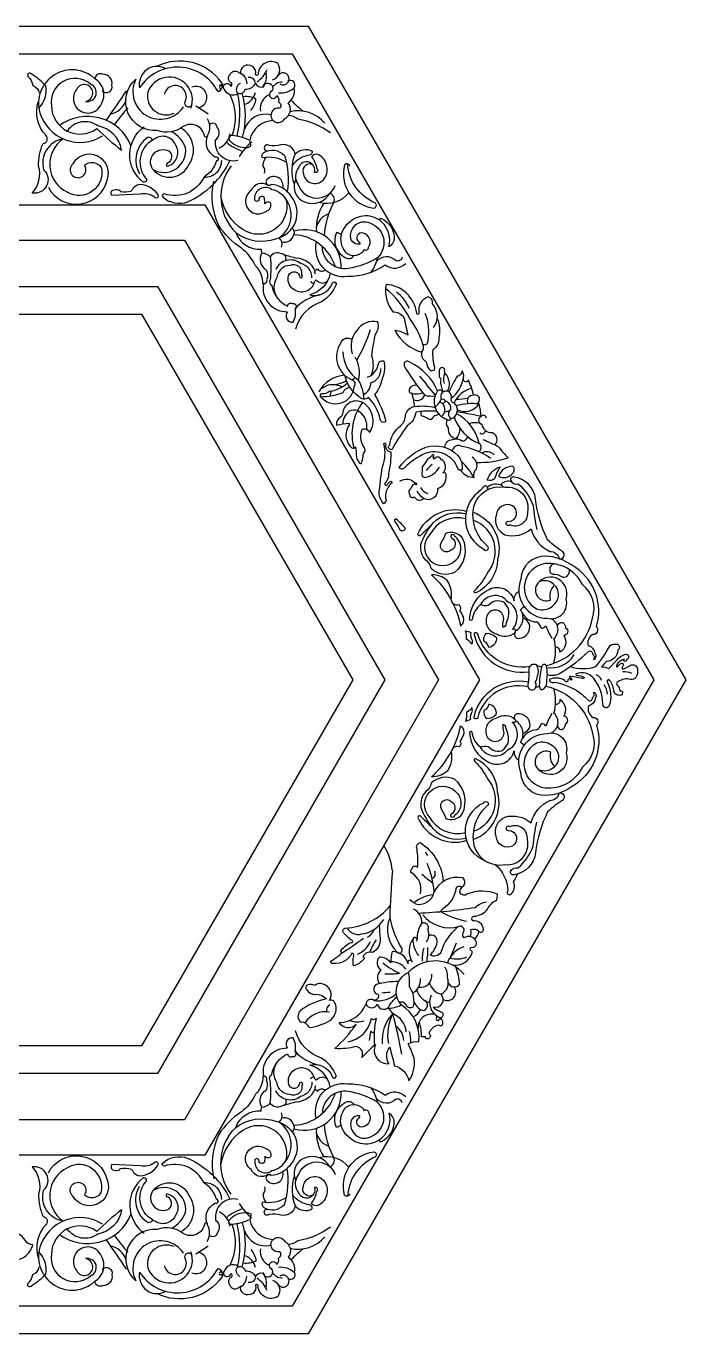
# Model space of a CAD drawing. Header units: metres. Extents: x 387 to 1971, y 544 to 1916.
# Drawn here: x 1280 to 1971, y 544 to 1916 of the extents above; entities that cross this region are included whole.
import ezdxf

# ---------------------------------------------------------------- set-up
doc = ezdxf.new("R2010")
doc.units = ezdxf.units.M
for name, color, linetype in [('3', 3, 'Continuous'), ('4', 4, 'Continuous'), ('7', 7, 'Continuous')]:
    doc.layers.add(name, color=color, linetype=linetype)

# ---------------------------------------------------------------- blocks, each defined once
blk = doc.blocks.new('窗-071')
at = {"layer": '3'}
for points in [[(287.3, 1017.23), (574.6, 519.62), (287.3, 22), (-287.3, 22), (-574.6, 519.62), (-287.3, 1017.23)], [(218.02, 897.23), (436.03, 519.62), (218.02, 142), (-218.02, 142), (-436.03, 519.62), (-218.02, 897.23)]]:
    blk.add_lwpolyline(points, close=True, dxfattribs=at)
for points in [[(228.55, 987.19, 0.44), (231.54, 994.09, 0.37), (179.82, 1007.2)], [(271.82, 996.61, 0.5), (275.91, 1009.68, 0.54), (260.37, 1001.78, -0.94), (258.32, 1000.56, 1.26), (246.32, 1000.95)], [(91.87, 991.84, 0.05), (80.27, 1001.36, 0.9), (77.58, 999.21, -0.19), (81.34, 991.95, -0.3), (86.51, 986.07, -0.18)], [(136.56, 987.84, 0.81), (144.12, 992.29, 0.5), (136.87, 1000.98, 0.54), (130.75, 997.38)], [(245.98, 993.7, 0.5), (244.34, 985.4, -0.47), (233.57, 988.94, -1.33), (238.55, 991.3, 0.52), (239.1, 994.16, -0.53), (238.01, 1000.69, -0.54), (244.82, 1002.46, -0.35), (251.29, 993.43)], [(243.72, 986.25, 0.52), (250.01, 989.22, 0.31), (258.17, 993.69, 0.5), (252.56, 998.38, 0.31)], [(219.86, 965.94, -0.28), (220.06, 952.5, -1.03), (217.82, 951.68, 0.54), (200.69, 959.42, -0.27), (180.28, 956.35, -0.73), (163.28, 997.01)], [(229.47, 990.41, 3.99), (229.36, 991.75, 0.23), (232.54, 993.29, 0.23)], [(258.17, 993.69, 0.36), (264.22, 991.06, -1.23), (271.06, 987.64, 1.62), (275.27, 984.22, -0.24), (276.58, 978.97, -0.46), (277.64, 973.97, 2.01), (281.32, 965.56, 0.47), (284.22, 978.18, 0.28), (289.06, 990.3, 0.28)], [(276.52, 986.22, 0.22), (289.06, 990.3, 0.76), (283.93, 995.77, 0.76)], [(105.58, 949.64, 0.45), (90.01, 925.13, -0.75), (80.82, 906.6, 0.27), (85.98, 928.07, -0.11), (89.58, 945.97, 0.65), (91.69, 952.51, -0.26), (85.68, 979.16)], [(254.61, 972.26, 0.15), (258.63, 981.38, 0.15), (248.77, 983.16)], [(317.81, 954.38, 0.12), (291.99, 965.2, 0.2), (284.34, 968.16, 0.2)], [(151.82, 940.74, 0.32), (133.08, 959.89, 0.43), (108.78, 955.88, 0.43)], [(176.78, 925.34, -0.8), (189.72, 939.91, -0.49), (188.89, 930.68, 0.57), (187.87, 927.81, 0.5), (195.26, 944.01, 0.5), (178.42, 949.75, 0.48), (170.62, 918.99, -0.91), (169.18, 915.3, -0.51), (169.96, 959.29)], [(176.78, 925.34, 0.55), (205.26, 928.96, 0.44), (199.09, 958.24, 0.44)], [(244.31, 932.45, -0.54), (226.59, 948.84, 0.44), (227.9, 959, 0.65), (221.73, 960.88)], [(176.56, 948.77, 0.31), (173.02, 950.99, 0.4), (166.24, 921.75)], [(220.06, 952.5, 0.4), (226.26, 935.4, -1.08), (227.24, 932.12, -0.18), (217.4, 919.34, -0.38), (185.89, 905.9, 0.71), (184.59, 903.49, 0.28), (204.38, 899.69, 0.18), (237.99, 932.27, 0.18)], [(93.76, 911.18, 0.7), (140.61, 917.51, 0.91), (113.27, 929.83, 2.27), (122.44, 928.66, -0.45), (135.77, 927, -0.66), (108.93, 907.18)], [(282.66, 931.01, 0.18), (263.7, 934.61, -0.36), (264.8, 938.77, -0.37), (281.24, 936.36, -0.12), (283.35, 907.78)], [(289.79, 937.46, 0.44), (278.5, 944.79, -0.12), (269.2, 944.34, 1.5), (267.8, 940.14)], [(289.13, 913.77, -0.18), (289.79, 937.46, -0.35), (303.39, 939.87, -0.4), (301.19, 936.8, 0.19), (287.6, 928.7, 0.19)], [(303.62, 929.14, 0.67), (296.19, 923.04, 0.67), (312.25, 917.13, 0.47), (308.45, 936.97, 0.36), (302.74, 935.49, -0.12), (306.97, 925.99, -0.92), (305.07, 923.04, 0.94), (292.59, 927.26, 0.34), (292.17, 913.33, 0.7), (321.55, 912.48)], [(238.84, 928.16, 0.37), (242.51, 875.14, 0.25), (274.42, 870.34, 0.56), (286.85, 903.62, 0.23), (270.75, 913.5, -0.29), (267.93, 912.65, 0.48), (254.94, 908.7, 1.03), (266.52, 892.06, 0.51), (269.9, 899.11, 0.35), (265.67, 897.98, 0.03), (265.39, 902.78, 0.84), (260.87, 900.8, -0.91), (257.76, 902.21, -0.64), (271.32, 909.55, -0.23), (282.61, 901.09, -0.68), (248.16, 877.68, -0.21), (230.85, 903.81)], [(265.46, 922.35, 0.25), (264.36, 927.82, -0.19), (266.75, 935.24)], [(333, 928.07, 0.68), (328.95, 928.95, 0.2), (332.33, 906.78, 0.22), (352.3, 894.65, 0.66), (353.52, 898.57, -0.28), (331.28, 929.89)], [(242.51, 875.14, 0.33), (262.76, 861.97, 0.11), (263.23, 859.14, 0.41), (266.77, 845.47, -0.25), (267.01, 837.93, -0.58), (264.17, 834.39, 0.21), (258.16, 848.84, 0.13), (247.09, 862.72, -0.1), (229.01, 880.84, -0.16), (225.1, 916.11)], [(356.53, 885.18, -0.62), (358.36, 886.32, -0.3), (368.51, 869.98, -0.19), (364.16, 863.77, 0.27), (358.89, 883.23, 0.42), (332.24, 882.56, 0.38), (327.76, 862.64, 0.51), (342.41, 859.19, 0.32), (344.25, 861.63, 0.57), (348.11, 863.46, 0.49), (343.84, 874.84, 0.84), (340.38, 867.72, -0.23), (341.19, 865.89, -0.34), (334.31, 869.47, -0.7), (350.68, 882.14, -0.53), (355.17, 855.18, -0.1), (331.86, 846.6, -0.46), (311.4, 864.05)], [(326.2, 873.46, 0.11), (322.55, 875.25, 0.4), (329.59, 855.27, 0.43), (336.33, 856.92)], [(306.48, 867.81, 0.53), (331.45, 840.47, 0.15), (361.31, 849.46, 0.38), (377.65, 850.74)], [(263.23, 859.14, -0.18), (269.99, 855.85, -0.07), (269.75, 837.22, 0.38), (271.22, 833.06, 0.24), (283.73, 816.64, -0.56), (287.41, 818.84, -0.78), (289.71, 814.68)], [(282.06, 852.81, 0.56), (278.83, 858.3, 0.42), (269.99, 855.85)], [(303.12, 839.18, 0.35), (294.04, 850.7, 0.48), (274.41, 846.04)], [(374.81, 855.65, -0.42), (369.9, 852.72, 0.45), (354.42, 852.3, 0.45)], [(302.14, 836.49, 0.52), (304.84, 835.26, -0.53), (288.4, 830.12, -0.32), (284.47, 841.14, -0.82), (293.55, 839.43, 0.96), (295.02, 841.63, 0.61), (285.7, 848.99, 0.39), (275.39, 839.92, 0.31), (275.52, 823.36)], [(317.62, 842.89, -0.29), (301.3, 825.68, 0.37), (319.13, 834.43, -1.2), (322.26, 833.8, -0.15), (310.68, 820.06, 0.25), (290.04, 798.5, 0.25)], [(305.82, 842.12, -0.52), (307.53, 846.29, 0.44), (313.71, 845.56, 0.44)], [(304.84, 835.26, -0.12), (306.31, 837.71, 0.46), (315.4, 836.7, 0.46)], [(399.63, 799.68, 0.37), (398.75, 818.44, 0.45), (395.12, 824.04, 0.36), (388.02, 811.39, -1.26), (386.3, 811.2, 0.36), (361.93, 834.01, 0.21), (367.3, 812.16, -0.25), (376.13, 807.75, -0.01), (379.2, 793.57, 0.13), (369, 797.29, 0.2), (390.33, 780.07, 0.2)], [(402.6, 806.88, -0.16), (403.74, 791.17, -0.28), (399.04, 782.09, 0.09), (400.51, 767.43, -0.48), (397.5, 765.22, -0.14), (393.96, 772.37, -0.3), (390.33, 780.07, 0.27), (391.24, 786.42, 0.09), (380.8, 806.81, 0.1), (361.56, 830.85)], [(391.24, 786.42, 0.65), (395.32, 789.59, 0.14), (393.05, 810.89, 0.14)], [(350.03, 761.73, 0.2), (350.54, 777.5, -0.01), (353.49, 794.52, 0.24), (355.46, 804.34, 0.3), (338.74, 797.47, 0.27), (335.14, 778.81, 0.27)], [(334.8, 790.09, 0.46), (325.96, 787.65, 0.47), (334.81, 758.19, -0.54), (336.45, 752.95, -0.7), (309.91, 744.77, -0.48), (311.25, 747.27, 0.22), (316.68, 749.07, 0.17), (331.28, 755.78)], [(346.94, 760.15, 0.25), (355.79, 769.97, -0.51), (360.05, 773.25, -0.16), (359.04, 759.78, -0.13), (352.83, 746.48, -0.07), (361.71, 725.22, -0.69), (357.32, 726.9, 0.14), (348.04, 744.06, -0.39), (340.21, 744.81, -0.18), (329.21, 761.82)], [(402.86, 749.44, 0.18), (380.9, 772.09, 0.45), (376.29, 771.62, 0.23), (378.83, 765.42, 0.04), (392.67, 745.88, 0.08), (400.8, 745.4, 0.08)], [(344.09, 746.5, 0.28), (349.84, 755.77, 0.35), (357.78, 767.22, 0.35)], [(407.42, 748.8, -0.1), (405.4, 757.79, 0.47), (404.44, 760.02, -0.11), (404.92, 767.48, -0.57), (408.26, 766.85, 0.34), (409.85, 762.08, -0.27), (410.62, 749.1)], [(418.57, 761.39, 0.04), (411.93, 748.51, 0.04)], [(309.91, 744.77, 0.09), (327.88, 748.09, -0.27), (333.2, 752.33)], [(326.88, 752.45, 0.19), (314.38, 753.51, -0.27), (310.37, 751.5)], [(386.59, 753.72, 0.36), (380.58, 751.12, 0.61), (382.49, 747.46, 0.17), (390.99, 747.96, 0.17)], [(433.76, 739.19, 1.03), (431.41, 745.9, 0.56), (426.87, 739.12, 0.56)], [(346.63, 718.79, 0.3), (339.35, 733.85, 0.14), (332.66, 733.22, 0.24), (327.63, 723.09, 0.24)], [(402.16, 733.18, 0.06), (385.52, 732.46, -0.25), (378.67, 721.71, 0.01), (367.59, 704.78, -1.86), (364.98, 706.41, -0.21), (373.46, 721.71, 0.24), (377.37, 730.5, -0.28), (384.54, 737.02, -0.09), (400.81, 736.14)], [(390.39, 733.05, 0.78), (391.72, 729.2), (396.28, 726.92, 0.41), (400.19, 729.85, 0.14), (403.77, 730.97)], [(415.93, 728.54, 0.22), (436, 707.61, 0.21), (417.99, 731.23)], [(441.35, 727.57, 0.8), (437.42, 729, 0.75), (438, 722.93, 0.39), (446.34, 716.27, -0.5), (448.24, 706.39)], [(408.66, 704.46, -0.42), (414.81, 710.65, -0.29), (422.24, 709.62, 0.37), (426.8, 712.98, 0.37)], [(372.96, 677.72, -0.36), (385.13, 676.25, -1.03), (385.66, 674.78, 0.41), (383.12, 674.65, -0.11), (379.91, 669.84, 0.08), (380.85, 666.1, 0.55), (384.32, 665.3, 0.53), (392.08, 663.97, 0.6), (403.18, 671.85, 0.35), (409.73, 682, 0.62), (407.06, 684.13, 0.52), (405.58, 694.95, 0.63), (400.24, 695.22, -0.33), (399.43, 696.82, 0.94), (398.5, 698.55, -0.22), (395.16, 695.48, -0.05), (390.61, 689.07, -0.02), (390.34, 682.66, 0.41), (393.02, 680.66, 0.24), (404.25, 688.81)], [(445, 695.62, 0.11), (421.99, 705.28, 0.52), (414.42, 701.73)], [(420.99, 686.29, 0.25), (431.99, 680.63, -0.29), (433.66, 687.29, 0.39), (430.33, 696.61, 0.39)], [(435.05, 668.72, 0.54), (439.46, 623.66, 1.07), (442.83, 625.73, -0.28), (431.68, 657.59, -0.39), (456.31, 672.86, -0.52), (474.2, 652.93, -0.58), (460.2, 642.83, -1.77), (459.42, 645.67, 0.74), (462.28, 658.1, 0.54), (449.48, 650.61, 0.38), (456.39, 635.09, 0.25), (477.12, 639.69, 0.23), (492.09, 621.86, -0.34), (499.53, 616.01, 0.81), (502.2, 621.59, -0.05), (490.28, 630.91, -0.09), (480.68, 663.54, 0.34), (463.57, 680.89, 0.55), (460.72, 678.3, 0.35), (466.94, 675.45, -0.12), (478.8, 658.31, 0.04), (481.72, 639.26, 0.04)], [(397.89, 642.66, 0.01), (389.59, 634.7, -0.72), (387.23, 635.49, -0.38), (425.65, 653.83)], [(424.93, 647.63, 0.35), (396.69, 635.22, 0.98), (416.92, 614.49, 0.48), (416.39, 633.91, 1.8), (414.29, 632.34, -0.6), (413.77, 622.89, -0.84), (405.62, 628.66, 0.12), (409.3, 636.27, -0.34), (422.44, 632.6, -0.35), (416.39, 605.04, -0.31), (397.74, 608.19, 0.24), (393.53, 614.75, -0.23), (389.59, 627.35, -0.09), (399.31, 644.41, -0.27), (425.25, 651.73)], [(431.02, 653.06, -0.39), (450.56, 615.28, -0.28), (433.21, 588.77, -0.9), (432.42, 590.87, 0.09), (442.67, 605.04, 0.52), (431.19, 646.68, 0.52)], [(490, 523.91, 0.25), (501.83, 526.11, 0.05), (522.46, 542.08, -0.78), (525.77, 540.19, -0.4), (526.71, 535.78, 0.52), (528.13, 540.51, 0.33), (522.77, 546.66, -0.34), (526.24, 555.96, 0.75), (529.08, 561.95, 0.35), (509.24, 611.07, 0.14), (488.82, 618.05, 0.41), (468.94, 599.8, 0.53), (489.9, 568.67, 0.58), (504.95, 584.23, 0.83), (482.38, 596.58, 0.77), (492.59, 583.16, -0.26), (495.27, 594.43)], [(413.65, 583.15, 0.2), (410.35, 598.74, 0.19), (398, 603.2, -0.16), (421.12, 562.52, 0.31), (423.49, 569.87, -0.02), (420.6, 575.12, 0.57), (419.28, 579.32, -0.46), (414.07, 582.35)], [(489.09, 531.17, 0.3), (525.9, 568.67, 0.31), (517.84, 595.5, 0.31), (488.29, 612.14, 0.71), (481.3, 576.18, 0.43), (498.5, 584.77, 0.61), (483.44, 597.74, 0.61)], [(496.25, 611.75, 0.51), (491.99, 607.38, 0.48), (494.4, 603.85, -0.15), (501.28, 601.81, 0.24), (505.56, 601.99, 0.23), (507.56, 607.18, 0.23)], [(436.98, 579.61, 0.19), (430.31, 567.55, -0.64), (428.31, 567.75, -0.28), (443.78, 591.61, -0.49), (463.63, 582.53, -0.3), (467.37, 589.96)], [(464.38, 557.45, 0.69), (467.98, 552.83, 0.46), (475.85, 563.93, 0.15), (470.73, 568.97)], [(498.41, 561.08, -0.71), (502.71, 565.09, -0.15), (504.56, 560.92, -0.76), (503.17, 554.91, -0.43), (499.93, 541.73, 0.52), (496.5, 545.68, 0.52)], [(475.99, 530.28, -0.38), (434.7, 556.01, 1.25), (432.09, 554.85, 0.38), (475.34, 526.22, 0.41)], [(508.04, 530.29, 0.16), (528.55, 530.38, 0.06), (539.81, 547.14, -0.16), (545.72, 548.09, -0.56), (546.1, 543.33, -0.38), (536.95, 534.38, -0.02), (532.94, 530.19, -0.07), (538.85, 528.85), (544.77, 534.76, -0.21), (552.59, 540.09, -0.82), (552.97, 535.71, -1.53), (550.98, 536.04, 0.23), (545.06, 531.19, 1.33), (546.12, 530.43, -0.32), (549.79, 533.01, -0.33), (550.22, 530.89, 0.39), (549.77, 528.31, 0.09), (555.99, 531.34, -0.52), (561.61, 528.46, -0.16), (560.39, 521.48, -0.29), (556.14, 520.12, 0.22), (546.27, 518.3, 0.46), (545.21, 515.72, -0.22), (547.64, 511.02, -0.53), (549.77, 509.35, -0.52), (546.88, 507.53, -0.42), (542.77, 511.52, 0.16), (538.98, 519.97, 0.45), (537.47, 518.15, -0.22), (538.83, 498.58, -0.81), (534.13, 500.86, 0.16), (526.99, 520.73, 0.33), (512.87, 524.52, 0.87), (513.63, 523.46, -0.13), (519.4, 521.64, -0.53), (517.27, 521.03, 0.03), (508.62, 522.39, 1.27), (508.01, 521.33, -0.77), (509.07, 519.51, 0.54), (506.19, 519.82, -1.19), (503.91, 519.21, 0.24), (491.46, 520.12, 0.49), (496.01, 517.84, -0.11), (515.63, 509.69)], [(474.56, 514.07, 0.41), (434.7, 489.78, -1.25), (432.09, 490.94, -0.41), (474.84, 518.06)], [(515.63, 509.69, -0.02), (522.46, 503.71, 0.78), (525.77, 505.59, 0.4), (526.71, 510.01, -0.52), (528.13, 505.28, -0.33), (522.77, 499.13, 0.34), (526.24, 489.83, -0.75), (529.08, 483.83, -0.35), (509.24, 434.72, -0.14), (488.82, 427.74, -0.41), (468.94, 445.99, -0.53), (489.9, 477.12, -0.58), (504.95, 461.55, -0.83), (482.38, 449.21, -0.77), (492.59, 462.63, 0.26), (495.27, 451.35)], [(488.77, 514.68, -0.3), (525.9, 477.12, -0.31), (517.84, 450.28, -0.31), (488.29, 433.64, -0.71), (481.3, 469.6, -0.43), (498.5, 461.02, -0.61), (483.44, 448.05)], [(498.41, 484.7, 0.71), (502.71, 480.7, 0.15), (504.56, 484.86, 0.76), (503.17, 490.87, 0.43), (499.93, 504.05, -0.52), (496.5, 500.1, -0.52)], [(464.38, 488.33, -0.69), (467.98, 492.95, -0.46), (475.85, 481.85, -0.15), (470.73, 476.82)], [(413.65, 462.63, -0.2), (410.35, 447.04, -0.19), (398, 442.58, 0.16), (421.12, 483.26, -0.31), (423.49, 475.91, 0.02), (420.6, 470.66, -0.57), (419.28, 466.46, 0.46), (414.07, 463.43)], [(436.98, 466.17, -0.19), (430.31, 478.24, 0.64), (428.31, 478.03, 0.28), (443.78, 454.18, 0.49), (463.63, 463.25, 0.3), (467.37, 455.83)], [(431.02, 392.73, 0.39), (450.56, 430.51, 0.28), (433.21, 457.02, 0.9), (432.42, 454.92, -0.09), (442.67, 440.74, -0.52), (431.19, 399.1, -0.52)], [(424.93, 398.15, -0.35), (396.69, 410.56, -0.98), (416.92, 431.29, -0.48), (416.39, 411.87, -1.8), (414.29, 413.45, 0.6), (413.77, 422.9, 0.84), (405.62, 417.12, -0.12), (409.3, 409.51, 0.34), (422.44, 413.18, 0.35), (416.39, 440.74, 0.31), (397.74, 437.59, -0.24), (393.53, 431.03, 0.23), (389.59, 418.43, 0.09), (399.31, 401.37, 0.27), (425.25, 394.05)], [(441.01, 375.74, -0.66), (439.46, 422.12, -1.07), (442.83, 420.05, 0.28), (431.68, 388.2, 0.39), (456.31, 372.92, 0.52), (474.2, 392.86, 0.58), (460.2, 402.96, 1.77), (459.42, 400.11, -0.74), (462.28, 387.68, -0.54), (449.48, 395.17, -0.38), (456.39, 410.7, -0.25), (477.12, 406.1, -0.23), (492.09, 423.93, 0.34), (499.53, 429.77, -0.81), (502.2, 424.19, 0.05), (490.28, 414.87, 0.09), (480.68, 382.24, -0.34), (463.57, 364.89, -0.55), (460.72, 367.48, -0.35), (466.94, 370.33, 0.12), (478.8, 387.47, -0.04), (481.72, 406.52, -0.04)], [(397.89, 403.12, -0.01), (389.59, 411.08, 0.72), (387.23, 410.3, 0.38), (425.65, 391.95)], [(389.23, 349.77, 0.33), (382.23, 366.41, -0.49), (382.64, 369.7, -0.78), (386.97, 370.52, 0.05), (386.55, 385.32, -0.47), (389.02, 390.45, -0.24), (407.25, 359.44)], [(448.72, 372.83, -0.21), (458.65, 352.26, 0.78), (460.37, 349.04, 0.39), (463.17, 359.34, 0.09), (466.41, 365.5)], [(428.85, 315.71, 0.15), (429.34, 321.21, -0.32), (435.52, 319.97, 0.72), (439.22, 321.21, 0.44), (430.79, 328.19, -0.57), (431.61, 331.89, 0.21), (442.51, 337.44, -0.17), (449.92, 344.84, 0.06), (450.33, 349.36, 0.2), (426.67, 349.56, -0.5), (420.5, 351, -0.19), (423.58, 356.34, 0.46), (422.76, 362.3, 0.36), (399.72, 350.38, -0.34), (387.79, 340.93, -0.13), (380.79, 344.84)], [(421.97, 354.64, 0.61), (417.41, 353.67, -0.18), (409.18, 339.29, 0.14), (405.24, 335.54, 0.14)], [(387.61, 334.44, 0.03), (432.64, 338.88, -0.12), (441.69, 343.4)], [(343.93, 314.21, -0.04), (325.99, 302, 0.87), (325.66, 303.95, -0.13), (333.98, 311.12, 1.25), (334.96, 312.58, -0.07), (328.11, 318.77, -0.61), (329.58, 322.36, 0.21), (365.21, 340.26, 0.21)], [(356.39, 324.57, -0.01), (357.14, 314.21, -0.31), (351.1, 302.97, 0.4), (343.6, 299.55, -0.94), (343.93, 297.6, -0.18), (336.1, 292.39, -0.12), (336.26, 300.37, 0.48), (334.8, 302.49, -0.31), (320.12, 294.34, -0.67), (318.33, 296.46, 0.06), (325.99, 302)], [(394.12, 311.48, 0.24), (395.16, 321.19, 0.71), (390.3, 326.38, 0.15), (386.53, 313.28, 0.15)], [(414.71, 293.15, 0.39), (430.55, 303.86, -0.5), (429.16, 307.32, 0.79), (432.98, 312.87, 0.44), (423.96, 314.6, -0.24), (422.92, 318.41, 1.05), (418.41, 322.92, 0.15), (405.57, 303.17, -0.41), (396.89, 301.09, 0.17), (402.45, 311.14, 0.67), (395.8, 316.21, 0.67)], [(386.14, 312.18, 1.05), (383.36, 314.26, 0.3), (382.67, 295.54, 1.26), (379.54, 294.15, 0.34), (366.71, 303.86, 0.07), (365.67, 294.85, 0.25), (356.64, 299.35, 0.5), (358.03, 289.3, 0.4), (356.81, 278.24, 0.4)], [(353.5, 229.95, 0.58), (364.38, 214.72, -0.34), (364.93, 227.77, 0.01), (368.74, 213.09, -0.28), (380.05, 201.12, 0.19), (384.31, 218.78, 0.05), (379.44, 230.35, -0.16), (387.97, 232.18, 0.29), (373.95, 261.41, -0.49), (379.54, 287.22, -0.46), (423.96, 285.49)], [(379.54, 287.22, -0.08), (380.17, 276, -0.23), (383.23, 259.56, -0.41), (378.26, 260.52, 0.43), (372.55, 263.36, 0.43)], [(371.97, 279.9, 0.08), (354.22, 277.52, 0.72), (355.6, 269.9, -0.57), (352.48, 265.04, 0.59), (345.88, 262.03, 0.63), (355.13, 262.03, 0.78), (364.93, 261.48, -0.03), (370.54, 268.18)], [(353.5, 229.95, 0.02), (342.61, 219.62, 0.52), (338.25, 228.32, -0.08), (321.38, 226.69, 0.04), (338.25, 245.72, -0.49), (324.64, 247.35, 0.31), (345.88, 262.03, 0.31)], [(383.91, 264.62, 0.25), (391.27, 256.88, 0.72), (392.67, 264.89, 0.72)], [(397.78, 269.12, 0.41), (403.53, 251.91, 1.23), (405.82, 255.74, -0.18), (399.51, 259.75, 0.78), (405.63, 269.88)], [(377.95, 240.1, 0.27), (367.24, 254.45, 0.22), (358.93, 230.39, 0.22)], [(374.57, 222.23, 0.02), (367.24, 254.45, 0.01), (364.14, 258.81)], [(402.36, 252.58, 0.19), (401.94, 250.82, 0.73), (403.59, 249.07, -0.48), (405.58, 250.36, -0.31), (406.64, 246.25, -0.81), (403.94, 245.32, 0.23), (396.66, 240.4, 0.48), (397.02, 237.58, -0.71), (393.5, 234.66, 0.27), (393.03, 236.3, -0.07), (390.1, 235.94, 0.1), (388.19, 247.66, 0.1)], [(317.62, 196.34, 0.29), (301.3, 213.55, -0.37), (319.13, 204.8, 1.2), (322.26, 205.43, 0.15), (310.68, 219.17, -0.25), (290.04, 240.73, -0.25)], [(263.23, 180.09, 0.18), (269.99, 183.38, 0.07), (269.75, 202.01, -0.38), (271.22, 206.17, -0.24), (283.73, 222.59, 0.56), (287.41, 220.39, 0.78), (289.71, 224.55)], [(302.14, 202.74, -0.52), (304.84, 203.97, 0.53), (288.4, 209.11, 0.32), (284.47, 198.09, 0.82), (293.55, 199.8, -0.96), (295.02, 197.6, -0.61), (285.7, 190.25, -0.39), (275.39, 199.31, -0.31), (275.52, 215.87)], [(242.51, 164.09, -0.33), (262.76, 177.26, -0.11), (263.23, 180.09, -0.41), (266.77, 193.76, 0.25), (267.01, 201.3, 0.58), (264.17, 204.84, -0.21), (258.16, 190.39, -0.13), (247.09, 176.51, 0.1), (229.01, 158.39, 0.16), (225.1, 123.12)], [(303.12, 200.05, -0.35), (294.04, 188.53, -0.48), (274.41, 193.19)], [(304.84, 203.97, 0.12), (306.31, 201.52, -0.46), (315.4, 202.53, -0.46)], [(306.48, 171.42, -0.53), (331.45, 198.76, -0.15), (361.31, 189.77, -0.38), (377.65, 188.5)], [(305.82, 197.11, 0.52), (307.53, 192.94, -0.44), (313.71, 193.67, -0.44)], [(356.53, 154.05, 0.62), (358.36, 152.91, 0.3), (368.51, 169.25, 0.19), (364.16, 175.46, -0.27), (358.89, 156, -0.42), (332.24, 156.67, -0.38), (327.76, 176.59, -0.51), (342.41, 180.04, -0.32), (344.25, 177.6, -0.57), (348.11, 175.77, -0.49), (343.84, 164.39, -0.84), (340.38, 171.51, 0.23), (341.19, 173.34, 0.34), (334.31, 169.76, 0.7), (350.68, 157.09, 0.53), (355.17, 184.05, 0.1), (331.86, 192.63, 0.46), (311.4, 175.18)], [(282.06, 186.43, -0.56), (278.83, 180.93, -0.42), (269.99, 183.38)], [(326.2, 165.78, -0.11), (322.55, 163.98, -0.4), (329.59, 183.96, -0.43), (336.33, 182.31)], [(374.81, 183.58, 0.42), (369.9, 186.51, -0.45), (354.42, 186.93, -0.45)], [(238.84, 111.07, -0.37), (242.51, 164.09, -0.25), (274.42, 168.89, -0.56), (286.85, 135.61, -0.23), (270.75, 125.73, 0.29), (267.93, 126.58, -0.48), (254.94, 130.53, -1.03), (266.52, 147.17, -0.51), (269.9, 140.12, -0.35), (265.67, 141.25, -0.03), (265.39, 136.45, -0.84), (260.87, 138.43, 0.91), (257.76, 137.02, 0.64), (271.32, 129.68, 0.23), (282.61, 138.14, 0.68), (248.16, 161.56, 0.21), (230.85, 135.42)], [(93.76, 128.05, -0.7), (140.61, 121.73, -0.91), (113.27, 109.4, -2.27), (122.44, 110.57, 0.45), (135.77, 112.23, 0.66), (108.93, 132.05)], [(220.06, 86.73, -0.4), (226.26, 103.83, 1.08), (227.24, 107.11, 0.18), (217.4, 119.89, 0.38), (185.89, 133.33, -0.71), (184.59, 135.74, -0.28), (204.38, 139.55, -0.18), (237.99, 106.96, -0.18)], [(303.62, 110.09, -0.67), (296.19, 116.19, -0.67), (312.25, 122.1, -0.47), (308.45, 102.26, -0.36), (302.74, 103.74, 0.12), (306.97, 113.24, 0.92), (305.07, 116.19, -0.94), (292.59, 111.97, -0.34), (292.17, 125.91, -0.7), (321.55, 126.75)], [(333, 111.16, -0.68), (328.95, 110.28, -0.2), (332.33, 132.45, -0.22), (352.3, 144.58, -0.66), (353.52, 140.66, 0.28), (331.28, 109.34)], [(105.58, 89.59, -0.45), (90.01, 114.1, 0.75), (80.82, 132.63, -0.27), (85.98, 111.16, 0.11), (89.58, 93.26, -0.65), (91.69, 86.72, 0.26), (85.68, 60.07)], [(282.66, 108.22, -0.18), (263.7, 104.62, 0.36), (264.8, 100.46, 0.37), (281.24, 102.87, 0.12), (283.35, 131.45)], [(289.13, 125.46, 0.18), (289.79, 101.77, 0.35), (303.39, 99.36, 0.4), (301.19, 102.43, -0.19), (287.6, 110.53, -0.19)], [(176.78, 113.89, 0.8), (189.72, 99.32, 0.49), (188.89, 108.55, -0.57), (187.87, 111.42, -0.5), (195.26, 95.22, -0.5), (178.42, 89.48, -0.48), (170.62, 120.24, 0.91), (169.18, 123.93, 0.51), (169.96, 79.94)], [(176.56, 90.46, -0.31), (173.02, 88.24, -0.4), (166.24, 117.48)], [(176.78, 113.89, -0.55), (205.26, 110.27, -0.44), (199.09, 80.99, -0.44)], [(265.46, 116.88, -0.25), (264.36, 111.41, 0.19), (266.75, 103.99)], [(244.31, 106.78, 0.54), (226.59, 90.39, -0.44), (227.9, 80.23, -0.65), (221.73, 78.35)], [(151.82, 98.49, -0.32), (133.08, 79.34, -0.43), (108.78, 83.35, -0.43)], [(289.79, 101.77, -0.44), (278.5, 94.44, 0.12), (269.2, 94.89, -1.5), (267.8, 99.09)], [(40.66, 80.59, 0.46), (18.98, 87.34, 0.5), (20.58, 71.89, -0.29), (30, 69.58, -0.75), (28.75, 67.81, 0.33), (15.6, 62.13, -0.07), (10.62, 42.24, 0.2), (30.71, 42.24, 0.31), (35.15, 60, -0.23), (40.13, 54.32, 0.08), (41.37, 43.66, 0.29), (54.88, 38.69, -0.2), (59.32, 46.68, 0.32), (60.39, 60.18, 0.25), (75.14, 61.42, 0.15), (81.54, 70.83, -0.28), (75.86, 73.67, 0.31), (59.92, 81.23, 0.31)], [(219.86, 73.29, 0.28), (220.06, 86.73, 1.03), (217.82, 87.55, -0.54), (200.69, 79.81, 0.27), (180.28, 82.88, 0.73), (163.28, 42.22)], [(317.81, 84.85, -0.12), (291.99, 74.03, -0.2), (284.34, 71.07, -0.2)], [(258.17, 45.54, -0.36), (264.22, 48.17, 1.23), (271.06, 51.59, -1.62), (275.27, 55.01, 0.24), (276.58, 60.26, 0.46), (277.64, 65.26, -2.01), (281.32, 73.67, -0.47), (284.22, 61.05, -0.28), (289.06, 48.93, -0.28)], [(254.61, 66.97, -0.15), (258.63, 57.85, -0.15), (248.77, 56.07)], [(91.87, 47.39, -0.05), (80.27, 37.87, -0.9), (77.58, 40.02, 0.19), (81.34, 47.28, 0.3), (86.51, 53.16, 0.18)], [(136.56, 51.39, -0.81), (144.12, 46.95, -0.5), (136.87, 38.25, -0.54), (130.75, 41.85)], [(228.55, 52.05, -0.44), (231.54, 45.14, -0.37), (179.82, 32.03)], [(245.98, 45.53, -0.5), (244.34, 53.83, 0.47), (233.57, 50.29, 1.33), (238.55, 47.93, -0.52), (239.1, 45.08, 0.53), (238.01, 38.54, 0.54), (244.82, 36.77, 0.35), (251.29, 45.8)], [(243.72, 52.98, -0.52), (250.01, 50.01, -0.31), (258.17, 45.54, -0.5), (252.56, 40.85, -0.31)], [(276.52, 53.02, -0.22), (289.06, 48.93, -0.76), (283.93, 43.46, -0.76)], [(229.47, 48.82, -3.99), (229.36, 47.48, -0.23), (232.54, 45.95, -0.23)], [(271.82, 42.62, -0.5), (275.91, 29.55, -0.54), (260.37, 37.45, 0.94), (258.32, 38.67, -1.26), (246.32, 38.28)]]:
    blk.add_lwpolyline(points, format="xyb", dxfattribs=at)
for points in [[(238.35, 947.7, 0.2), (251.18, 942.74, 0.1), (254.49, 943.98, 0.15), (253.63, 948.52, 0.07), (239.7, 952.45, 0.77)], [(180.77, 905.07, -0.97), (177.95, 903.38, 0.2), (166.66, 905.82), (144.26, 904.69, -0.49), (145.01, 909.02, -0.12), (148.97, 909.21, -0.47), (150.85, 907.7, 0.1), (159.88, 908.45, -0.24), (166.47, 913.72, -0.25)], [(410.37, 726.68, 0.48), (413.48, 727.19, 0.59), (416.07, 739.87, -0.6), (413.99, 743.75, 0.67), (406.74, 748.4, 0.5), (402.86, 749.44, 0.51)], [(338.34, 696.69, 0.13), (340.24, 693.29, 0.62), (342.51, 691.77, 0.06), (344.03, 699.72, 0.38), (344.6, 704.64, -0.28), (343.27, 719.21, -0.37), (348.9, 716.29, 0.43), (343.33, 740.19, 0.49), (327.6, 732.66, -0.2), (326.03, 728.67, 0.33), (322.62, 722.24, -0.02), (332.66, 723.75, -0.24), (331.71, 720.54, 0.35), (334.74, 704.07, 0.36), (337.78, 704.83, -0.01)], [(365.81, 700.96, -0.06), (363.9, 684.11, -0.19), (361.7, 676.64, 1.15), (362.73, 674.59, -0.11), (364.78, 676.79, -1.9), (365.84, 675.67, 0.27), (361.93, 662.56, -0.16), (359.97, 659.49, -0.08), (356.34, 667.02, -0.02), (359.14, 689.07, 0.15), (360.25, 707.49, -0.57), (361.85, 707.11, 0.33), (363.61, 701.54, 0.15)], [(372.3, 688.62, -0.14), (393.64, 704.61, -0.28), (418.99, 697.95, -0.2), (422.32, 688.29, -1), (418.99, 687.62, 0.42), (392.97, 699.61, 0.09), (376.63, 688.29, -0.57)], [(452.43, 689.15, 0.05), (448.11, 679.58, -0.27), (442.36, 678.38, -0.24)], [(462.25, 689.63, 0.29), (451.23, 681.49, 0.36), (462.49, 683.89, 0.49)], [(369.94, 647.45, 0.96), (369.01, 645.67, -0.03), (373.02, 638.8, 0.51), (377.31, 640.09, 0.06)], [(456.99, 564.18, -0.49), (454.6, 561.58, -0.07), (455.25, 567.01, 0.87), (442.63, 571.57, 0.51), (449.81, 556.36, 0.35), (464.38, 557.45, 1.03), (462.21, 559.62, 0.43), (460.69, 580.7, -0.16), (456.34, 584.17, 0.46), (436.98, 579.61, 0.17), (443.07, 578.96, -0.34), (455.25, 581.78, 0.01), (458.95, 576.35, -0.15)], [(425.16, 558.81, -0.02), (429.2, 557.42, 0.16), (430.47, 550.86, -0.07), (430.09, 548.08, 0.08), (425.79, 552.12, 0.08)], [(441.72, 556.79, -0.18), (449.43, 553.63, -0.42), (443.62, 545.43, 0.24), (439.7, 550.48, -0.29)], [(475.3, 528.64, -0.05), (474.54, 515.96, 0.8), (480.35, 512.85, 0.33), (480.46, 517.9, 0.24), (481.97, 522.3, 0.28), (481.43, 531.54, 0.21), (477.23, 531.54, 0.19)], [(485.73, 530.57, 0.09), (483.91, 517.22, 0.38), (485.62, 511.67, 0.32), (489.5, 517.79, 0.09), (489.39, 530.47, 0.8)], [(441.72, 488.99, 0.18), (449.43, 492.15, 0.42), (443.62, 500.36, -0.24), (439.7, 495.31, 0.29)], [(425.16, 486.97, 0.02), (429.2, 488.36, -0.16), (430.47, 494.93, 0.07), (430.09, 497.7, -0.08), (425.79, 493.66, -0.08)], [(456.99, 481.6, 0.49), (454.6, 484.21, 0.07), (455.25, 478.77, -0.87), (442.63, 474.21, -0.51), (449.81, 489.42, -0.35), (464.38, 488.33, -1.03), (462.21, 486.16, -0.43), (460.69, 465.09, 0.16), (456.34, 461.61, -0.46), (436.98, 466.17, -0.17), (443.07, 466.83, 0.34), (455.25, 464, -0.01), (458.95, 469.43, 0.15)], [(314.36, 265.86, 0.13), (293.85, 256.71, 0.48), (294.4, 247.75, -0.21), (297.69, 247.2, -0.04), (301.17, 243.36, 0.11), (318.02, 249.39, 0.33), (321.32, 263.11, 0.44), (316.92, 264.94, 0.52), (311.98, 277.93, 0.31), (305.38, 276.83, 0.22), (299.71, 277.38, 0.5), (298.79, 273.54, 0.24), (305.38, 269.7, -0.3)], [(180.77, 134.16, 0.97), (177.95, 135.85, -0.2), (166.66, 133.41), (144.26, 134.54, 0.49), (145.01, 130.21, 0.12), (148.97, 130.02, 0.47), (150.85, 131.53, -0.1), (159.88, 130.78, 0.24), (166.47, 125.51, 0.25)], [(238.35, 91.53, -0.2), (251.18, 96.49, -0.1), (254.49, 95.25, -0.15), (253.63, 90.71, -0.07), (239.7, 86.78, -0.77)]]:
    blk.add_lwpolyline(points, format="xyb", close=True, dxfattribs=at)
blk.add_circle((406.94, 741.18), 1.78, dxfattribs=at)
for centre, radius, start, end in [((112.57, 977.91), 26.63, 46.96, 196.38), ((114.92, 978.73), 18.97, 49.79, 188.86), ((177.33, 992.82), 11.51, 153.28, 193.29), ((196.47, 970.47), 36.17, 27.51, 147), ((179.82, 993.74), 13.46, 59.24, 161.55), ((189.85, 980.49), 18.27, 339.38, 160.07), ((244.86, 1015.04), 24.95, 306.39, 335.47), ((252.96, 999.07), 14.08, 322.49, 15.1), ((280.15, 997.36), 4.79, 237.92, 145.48), ((71.48, 988.54), 20.65, 315.23, 9.19), ((125.17, 981.74), 11.54, 140.41, 337.98), ((122.3, 986.11), 6.73, 278.49, 153.63), ((124.71, 986.48), 7.16, 258.54, 70.01), ((123.36, 984.85), 14.55, 329.28, 59.49), ((-679.87, 1541.82), 1002.59, 324.83, 326.45), ((182.71, 987.08), 21.83, 152.95, 326.68), ((194.53, 983.19), 8.81, 326.44, 166.8), ((211.01, 982.74), 8.64, 284.07, 112.84), ((279.1, 985.92), 8.78, 88.05, 146.59), ((139.83, 985.47), 16.39, 282.09, 342.63), ((187.5, 983.77), 15.12, 168.72, 293.92), ((204.94, 978.17), 3.07, 177.34, 343.15), ((202.71, 966.77), 39.67, 338.84, 26.77), ((169.44, 970.18), 76.43, 346.12, 11.48), ((186.86, 967.95), 63.42, 344.16, 16.63), ((245.82, 989.15), 12.63, 290.96, 348.28), ((274.51, 973.5), 12.53, 114.69, 187.97), ((352.31, 1043.04), 90.85, 223.58, 231.8), ((118.94, 980.26), 33.4, 197.16, 302.21), ((118.97, 976.28), 22.8, 181.2, 305.72), ((124.8, 930), 37.48, 22.72, 126.1), ((312.18, 840.77), 204.89, 139.3, 144.13), ((131.22, 845.27), 152.87, 54.14, 58.55), ((266.05, 951.98), 17.26, 74.85, 162.86), ((292.11, 944.12), 27.82, 40.08, 103.29), ((307.14, 1138.57), 251.52, 225.96, 231.86), ((272.89, 944.54), 19.67, 91.57, 168.32), ((119.37, 929.37), 24.52, 124.23, 244.8), ((180.29, 934.11), 24.08, 20.85, 61.35), ((222.69, 956.52), 15.67, 294.88, 350.06), ((260.49, 977.47), 39.67, 230.24, 251.91), ((288.66, 907.57), 51.73, 129.99, 147.09), ((185.49, 940.45), 17.44, 240.03, 7.34), ((218.3, 932.47), 13.16, 266.07, 359.92), ((269.12, 915.49), 2.58, 118.94, 309.36), ((272.92, 912.47), 7.3, 343.37, 133.77), ((301.47, 911.43), 12.56, 152.38, 253.4), ((303.55, 913.87), 15.55, 248.59, 331.23), ((314.78, 921.12), 22.66, 254.82, 320.75), ((315.57, 901.28), 5.36, 336.96, 72.41), ((264.98, 888.98), 21.59, 303.62, 38.87), ((341.02, 878.81), 34.57, 145.15, 184.84), ((379.3, 867.63), 66.73, 151.79, 175.47), ((320.9, 875.94), 14.73, 107.7, 168.8), ((281.06, 875.47), 7.98, 256.84, 345.57), ((285.24, 875.19), 3.94, 334.25, 59.26), ((286.88, 837.09), 36.44, 16.59, 87.01), ((297.1, 848.29), 29.18, 356.68, 106.09), ((273.65, 866.25), 5.78, 333.68, 55.37), ((328.71, 1007.47), 157.17, 252.12, 256.15), ((289.91, 837.78), 17.13, 23.64, 86.04), ((325.04, 861.55), 30.8, 324.65, 348.05), ((282.88, 830.93), 18.63, 169.39, 272.42), ((316.52, 790.01), 36.43, 102.21, 137.38), ((354.46, 805.28), 27.54, 20.5, 54.95), ((287.53, 809.06), 5.06, 139.93, 276.84), ((276.15, 811.26), 13.98, 328.95, 14.18), ((247.09, 829.17), 106.96, 328.84, 343.2), ((354.42, 780.47), 26.68, 180.31, 237.71), ((315.6, 763.55), 25.21, 347.09, 30.1), ((330.74, 736.65), 25.21, 93.49, 151.46), ((324.37, 776.22), 20.84, 300.09, 308.63), ((713.44, 1016.15), 413.03, 218.13, 220.85), ((418.03, 758.79), 10.52, 153.82, 199.24), ((398.05, 763.72), 25.56, 308.59, 349.22), ((418.57, 765.2), 3.81, 268.13, 1.8), ((416.2, 761.21), 7.42, 352.36, 33.66), ((425.41, 758.94), 2.25, 145.48, 336.96), ((321.35, 746.35), 3.79, 125.01, 194.32), ((315.61, 786.52), 32.6, 277.78, 297.24), ((307.38, 740.26), 37.23, 4.01, 28.29), ((410.44, 744.82), 5.15, 135.89, 206.14), ((433.4, 732.75), 18.74, 100.37, 157.69), ((440.69, 759.69), 13.31, 187.01, 212.34), ((405.99, 742.04), 25.71, 8.64, 24.18), ((376.25, 715.09), 41.39, 142.68, 195.67), ((345.45, 734.77), 39.15, 3.29, 18.92), ((386.59, 748.24), 6.52, 245.37, 338.75), ((336.5, 796.21), 88, 316.95, 321.29), ((400.92, 734.64), 7.68, 311.67, 38.36), ((407.7, 735.52), 5.75, 349.31, 79.78), ((419.48, 773.86), 31.07, 266.54, 284.47), ((430.81, 692.31), 46.97, 83.67, 105.95), ((424.38, 747.37), 14.32, 246.34, 324.19), ((379.31, 725.79), 58.2, 3.16, 13.12), ((409.06, 739.49), 6.61, 264.3, 310.45), ((416.51, 731.14), 4.98, 149.3, 232.41), ((308.79, 132.7), 610.01, 77.83, 79.64), ((415.7, 724.03), 5.95, 153.65, 221.16), ((419.04, 719.04), 7.89, 172.13, 260.28), ((406.05, 720.52), 14.89, 321.54, 356.92), ((432.67, 711.16), 12.92, 65.64, 111.39), ((438.09, 718.08), 2.77, 230.61, 357.52), ((433.53, 704.52), 3.95, 298.98, 51.41), ((161.8, 90.28), 679.44, 64.78, 65.92), ((442.06, 693.38), 7.68, 43.02, 122.39), ((488.37, 730.01), 44.72, 214.1, 228.96), ((418.02, 667.77), 30.3, 130.11, 143), ((381.55, 651.53), 58.01, 30.1, 46.29), ((436.85, 759.82), 67.3, 267.4, 289.23), ((458.81, 670.02), 7.55, 68.17, 135.96), ((400.23, 677.85), 16.1, 209.93, 239.59), ((398.31, 677.76), 10.37, 209.96, 251.84), ((401.99, 704.8), 48.94, 312.5, 320.02), ((440.76, 671.93), 1.91, 277.51, 131.81), ((449.21, 665.2), 10.09, 59.5, 131.72), ((472.41, 687.33), 22.53, 212.38, 219.26), ((458.57, 568.97), 12.15, 301.21, 33.77), ((433.18, 623.02), 59.14, 306.89, 310.55), ((481.94, 579.21), 13.44, 208.13, 267.75), ((479.09, 560.17), 6.07, 7.11, 67.56), ((485.72, 564.34), 3.47, 259.89, 333.18), ((528.11, 575.83), 41.41, 198.38, 213.74), ((489.08, 559.69), 9.43, 311.25, 65.77), ((461.55, 543.19), 35.04, 342.93, 15.58), ((484.53, 535.31), 4.88, 230.5, 284.17), ((493, 550.73), 21.44, 260.87, 329.2), ((526.6, 517.5), 6.66, 14.95, 69.67), ((550.37, 508.77), 17.45, 67.01, 92.41), ((482.55, 509.79), 4.3, 73.33, 112.72), ((461.55, 502.59), 35.04, 344.42, 17.07), ((519.44, 506.07), 18.53, 7.18, 31.63), ((528.11, 469.96), 41.41, 146.26, 161.62), ((489.08, 486.09), 9.43, 294.23, 48.75), ((458.57, 476.82), 12.15, 326.23, 58.79), ((481.94, 466.57), 13.44, 92.25, 151.87), ((479.09, 485.61), 6.07, 292.44, 352.89), ((485.72, 481.44), 3.47, 26.82, 100.11), ((433.18, 422.76), 59.14, 49.45, 53.11), ((325.46, 364.91), 41.58, 4.2, 33.73), ((399.98, 384.79), 6.97, 194.18, 221.67), ((1185.75, 303.19), 821.37, 175.48, 178.1), ((440.66, 419.84), 74.2, 227.25, 236.1), ((326.31, 344.78), 74.2, 5.15, 23.01), ((396.72, 365.69), 4.35, 294.76, 25.98), ((401.75, 321.56), 27.37, 95.3, 130.36), ((378.86, 327.04), 11.46, 356.73, 65.16), ((412.44, 349.83), 27.12, 218.03, 286.84), ((439.54, 397.24), 70.59, 240.94, 258.82), ((339.79, 327.28), 9.85, 209.29, 285.71), ((339.67, 341.24), 23.61, 276.79, 329.79), ((388.38, 321.39), 25.25, 158.87, 225.9), ((448.81, 349.29), 86.05, 192.61, 210.48), ((332.32, 319.04), 18.66, 291.88, 337.28), ((341.87, 325.27), 11.4, 297.82, 340.7), ((390.57, 289.1), 43.76, 146.58, 161.08), ((402.73, 313.02), 19.41, 176.36, 219.76), ((428.4, 320), 7.12, 301.71, 359.82), ((372.47, 304.87), 2.31, 224.1, 19.56), ((418.81, 298.34), 28.18, 163.35, 184.62), ((354.24, 304.51), 40.91, 347.64, 3.43), ((429.73, 288.18), 20.21, 107.11, 160.56), ((-434.33, 663.77), 922.51, 336.8, 337.5), ((392.93, 334.29), 51.76, 229.73, 247.03), ((366.64, 282.04), 13.52, 35.54, 94.17), ((401.47, 285.05), 9.39, 346.65, 43.25), ((418.49, 317.34), 19.4, 252.23, 293.23), ((381.32, 276.24), 39.08, 2.18, 23.24), ((363.56, 357.3), 71.25, 267.88, 277.4), ((378.19, 280.95), 11.06, 294.92, 7.08), ((389.5, 284.23), 8.8, 259.31, 9.96), ((401.16, 279.05), 10.2, 296.03, 22.08), ((356.01, 285.38), 20.64, 260.15, 313.27), ((364.74, 218.65), 52.56, 89.6, 96.75), ((400.66, 277.62), 15.03, 196.45, 253.7), ((408.58, 281.98), 12.45, 194.24, 256.31), ((410.43, 271.85), 6.96, 244.34, 33.44), ((416.24, 280.91), 5.22, 200.86, 322.38), ((319.19, 257.37), 4.52, 114.85, 198.96), ((362.87, 283.46), 24.68, 270.09, 296.67), ((313.57, 237.17), 18.78, 79.15, 147.72), ((327.38, 255.07), 23.38, 281.19, 348.74), ((352, 252.49), 2.61, 229.49, 321.92), ((418.26, 236.12), 65.87, 167.05, 185.96), ((399.53, 237.73), 36.36, 152.62, 191.19), ((379.05, 262.15), 11.21, 293.24, 336.69), ((398.01, 243.43), 10.69, 74.8, 184.71), ((339.36, 264.58), 16.64, 248.64, 288.62), ((412.75, 225.66), 64.74, 166.69, 173.43), ((351.91, 242.26), 2.75, 218.08, 282.02), ((362.58, 233.1), 13.4, 359.84, 57.43), ((355.24, 232.76), 26.33, 356.94, 16.5), ((287.53, 230.17), 5.06, 83.16, 220.07), ((276.15, 227.97), 13.98, 345.82, 31.05), ((282.88, 208.3), 18.63, 87.58, 190.61), ((316.52, 249.22), 36.43, 222.62, 257.79), ((286.88, 202.14), 36.44, 272.99, 343.41), ((297.1, 190.94), 29.18, 253.91, 3.32), ((289.91, 201.45), 17.13, 273.96, 336.36), ((325.04, 177.68), 30.8, 11.95, 35.35), ((328.71, 31.77), 157.17, 103.85, 107.88), ((273.65, 172.98), 5.78, 304.63, 26.32), ((264.98, 150.25), 21.59, 321.13, 56.38), ((281.06, 163.76), 7.98, 14.43, 103.16), ((379.3, 171.6), 66.73, 184.53, 208.21), ((285.24, 164.04), 3.94, 300.74, 25.75), ((341.02, 160.42), 34.57, 175.16, 214.85), ((320.9, 163.29), 14.73, 191.2, 252.3), ((301.47, 127.8), 12.56, 106.6, 207.62), ((303.55, 125.36), 15.55, 28.77, 111.41), ((314.78, 118.11), 22.66, 39.25, 105.18), ((315.57, 137.95), 5.36, 287.59, 23.04), ((119.37, 109.86), 24.52, 115.2, 235.77), ((269.12, 123.74), 2.58, 50.64, 241.06), ((272.92, 126.76), 7.3, 226.23, 16.63), ((185.49, 98.78), 17.44, 352.66, 119.97), ((218.3, 106.76), 13.16, 0.08, 93.93), ((124.8, 109.23), 37.48, 233.9, 337.28), ((307.14, -99.34), 251.52, 128.14, 134.04), ((180.29, 105.12), 24.08, 298.65, 339.15), ((222.69, 82.71), 15.67, 9.94, 65.12), ((260.49, 61.76), 39.67, 108.09, 129.76), ((288.66, 131.66), 51.73, 212.91, 230.01), ((118.94, 58.97), 33.4, 57.79, 162.84), ((118.97, 62.95), 22.8, 54.28, 178.8), ((202.71, 72.46), 39.67, 333.23, 21.16), ((169.44, 69.05), 76.43, 348.52, 13.88), ((186.86, 71.28), 63.42, 343.37, 15.84), ((272.89, 94.69), 19.67, 191.68, 268.43), ((-679.87, -502.59), 1002.59, 33.55, 35.17), ((312.18, 198.46), 204.89, 215.87, 220.7), ((182.71, 52.15), 21.83, 33.32, 207.05), ((266.05, 87.25), 17.26, 197.14, 285.15), ((292.11, 95.11), 27.82, 256.71, 319.92), ((112.57, 61.32), 26.63, 163.62, 313.04), ((71.48, 50.69), 20.65, 350.81, 44.77), ((114.92, 60.5), 18.97, 171.14, 310.21), ((125.17, 57.49), 11.54, 22.02, 219.59), ((139.83, 53.77), 16.39, 17.37, 77.91), ((187.5, 55.47), 15.12, 66.08, 191.28), ((189.85, 58.74), 18.27, 199.93, 20.62), ((204.94, 61.06), 3.07, 16.85, 182.66), ((211.01, 56.49), 8.64, 247.16, 75.93), ((131.22, 193.96), 152.87, 301.45, 305.86), ((274.51, 65.74), 12.53, 172.03, 245.31), ((352.31, -3.81), 90.85, 128.2, 136.42), ((122.3, 53.12), 6.73, 206.37, 81.51), ((124.71, 52.75), 7.16, 289.99, 101.46), ((123.36, 54.39), 14.55, 300.51, 30.72), ((196.47, 68.76), 36.17, 213, 332.49), ((194.53, 56.04), 8.81, 193.2, 33.56), ((245.82, 50.08), 12.63, 11.72, 69.04), ((177.33, 46.41), 11.51, 166.71, 206.72), ((244.86, 24.19), 24.95, 24.53, 53.61), ((252.96, 40.17), 14.08, 344.9, 37.51), ((279.1, 53.31), 8.78, 213.41, 271.95), ((280.15, 41.87), 4.79, 214.52, 122.08), ((179.82, 45.49), 13.46, 198.45, 300.76)]:
    blk.add_arc(centre, radius, start, end, dxfattribs=at)
at = {"layer": '4'}
for points in [[(300, 1039.23), (600, 519.62), (300, 0), (-300, 0), (-600, 519.62), (-300, 1039.23)], [(201.85, 869.23), (403.7, 519.62), (201.85, 170), (-201.85, 170), (-403.7, 519.62), (-201.85, 869.23)], [(167.79, 810.23), (335.57, 519.62), (167.79, 229), (-167.79, 229), (-335.57, 519.62), (-167.79, 810.23)]]:
    blk.add_lwpolyline(points, close=True, dxfattribs=at)
at = {"layer": '7'}
blk.add_lwpolyline([(180.49, 832.23), (360.98, 519.62), (180.49, 207), (-180.49, 207), (-360.98, 519.62), (-180.49, 832.23)], close=True, dxfattribs=at)

msp = doc.modelspace()

# ---------------------------------------------------------------- block references
at = {"layer": '3', "xscale": 1.32, "yscale": 1.32, "zscale": 1.32}
msp.add_blockref('窗-071', (1179.01, 544.5), dxfattribs=at)

doc.saveas('drawing.dxf')
